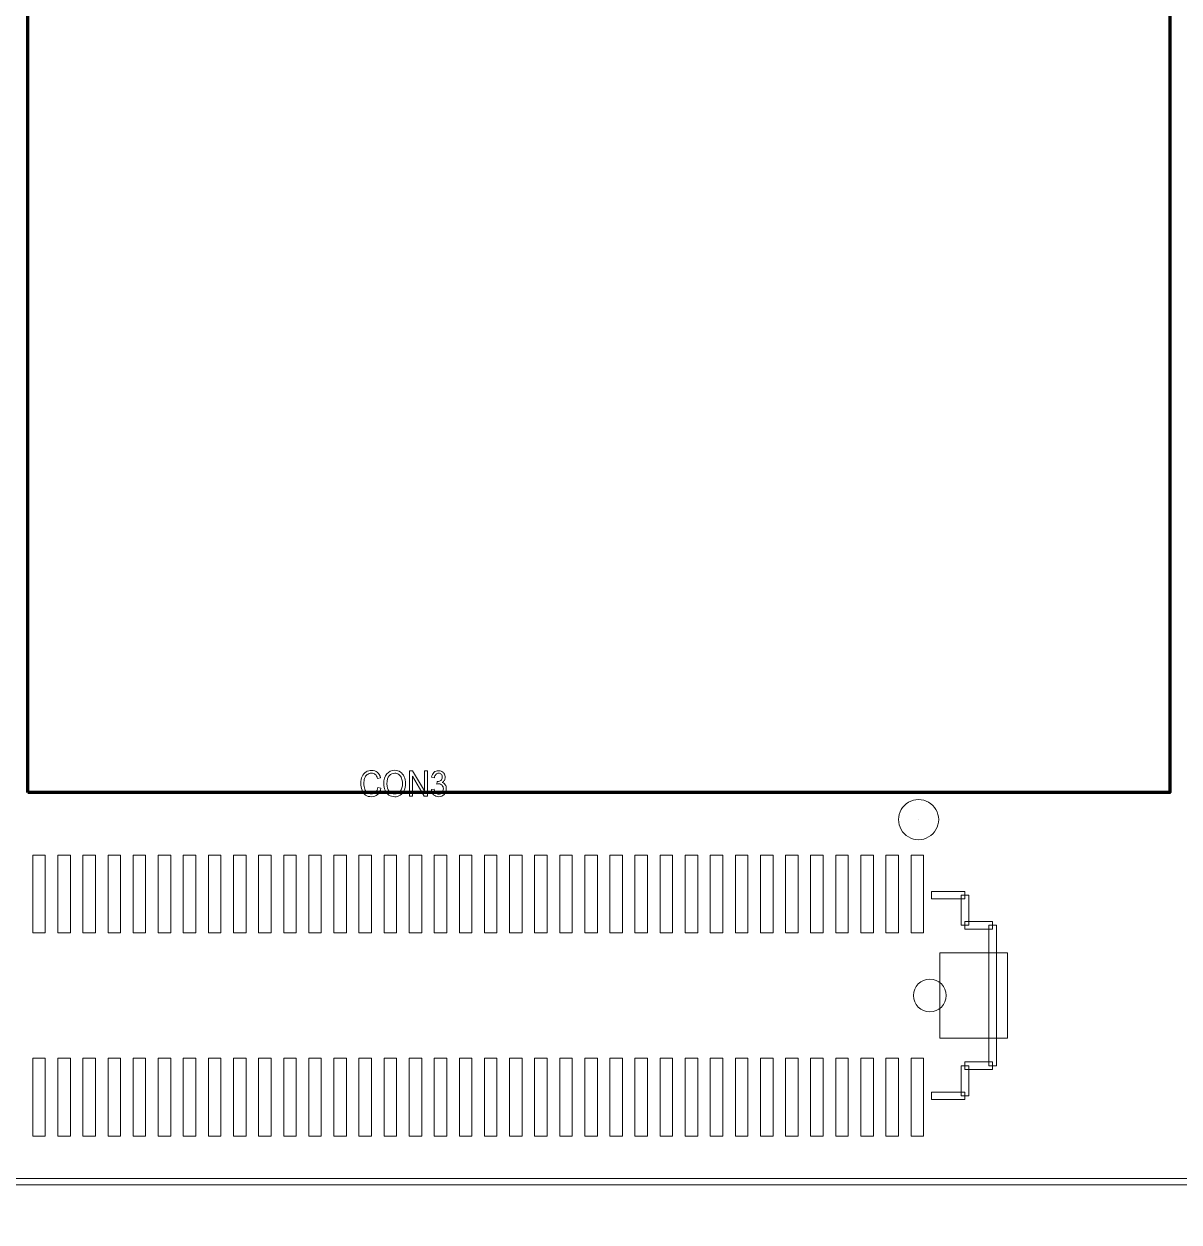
# Model space of a CAD drawing. Header units: millimetres. Extents: x -90 to 99, y -65 to 67.
# Drawn here: x -6.87 to 16.14, y -38.21 to -14.33 of the extents above; entities that cross this region are included whole.
import ezdxf

# ---------------------------------------------------------------- set-up
doc = ezdxf.new("R2010")
doc.units = ezdxf.units.MM
doc.header["$MEASUREMENT"] = 0
for name, color, linetype in [('BG_OUTLINE', 7, 'Continuous'), ('BG_SILKSCREEN_TOP', 7, 'Continuous'), ('PG_SILKSCREEN_TOP', 7, 'Continuous'), ('PIN_TOP', 7, 'Continuous'), ('RD_SILKSCREEN_TOP', 7, 'Continuous')]:
    doc.layers.add(name, color=color, linetype=linetype)

msp = doc.modelspace()

# ---------------------------------------------------------------- linework, layer by layer
at = {"layer": 'BG_OUTLINE', "color": 3, "lineweight": 9}
msp.add_open_spline([(-71.7269, -61.8795), (-71.7269, -61.8795), (-71.7343, 42.2681), (-71.7343, 42.2681), (-71.7343, 42.2681), (-71.7348, 43.0066), (-71.4419, 43.715), (-70.92, 44.2375), (-70.92, 44.2375), (-70.3982, 44.76), (-69.6866, 45.0538), (-68.9482, 45.0543), (-68.9482, 45.0543), (-68.9482, 45.0543), (75.2046, 45.0543), (75.2046, 45.0543), (75.2046, 45.0543), (76.8319, 45.0552), (78.1763, 43.7805), (78.2661, 42.1556), (78.2661, 42.1556), (78.2661, 42.1556), (78.2661, 31.2814), (78.2661, 31.2814), (78.2661, 31.2814), (78.2661, 31.2814), (72.2646, 31.2814), (72.2646, 31.2814), (72.2646, 31.2814), (72.2646, 31.2814), (72.2646, 26.9814), (72.2646, 26.9814), (72.2646, 26.9814), (72.2646, 26.9814), (78.2661, 26.9814), (78.2661, 26.9814), (78.2661, 26.9814), (78.2661, 26.9814), (78.2661, 18.6553), (78.2661, 18.6553), (78.2661, 18.6553), (78.2661, 18.6553), (72.2496, 18.6553), (72.2496, 18.6553), (72.2496, 18.6553), (72.2496, 18.6553), (72.2496, 14.3553), (72.2496, 14.3553), (72.2496, 14.3553), (72.2496, 14.3553), (78.2661, 14.3553), (78.2661, 14.3553), (78.2661, 14.3553), (78.2661, 14.3553), (78.2661, 9.255), (78.2661, 9.255), (78.2661, 9.255), (78.2661, 9.255), (72.2648, 9.255), (72.2648, 9.255), (72.2648, 9.255), (72.2648, 9.255), (72.2648, 4.955), (72.2648, 4.955), (72.2648, 4.955), (72.2648, 4.955), (78.2661, 4.955), (78.2661, 4.955), (78.2661, 4.955), (78.2661, 4.955), (78.2661, -3.3762), (78.2661, -3.3762), (78.2661, -3.3762), (78.2661, -3.3762), (72.2445, -3.3762), (72.2445, -3.3762), (72.2445, -3.3762), (72.2445, -3.3762), (72.2445, -7.6762), (72.2445, -7.6762), (72.2445, -7.6762), (72.2445, -7.6762), (78.2661, -7.6762), (78.2661, -7.6762), (78.2661, -7.6762), (78.2661, -7.6762), (78.2661, -12.7615), (78.2661, -12.7615), (78.2661, -12.7615), (78.2661, -12.7615), (72.2651, -12.7615), (72.2651, -12.7615), (72.2651, -12.7615), (72.2651, -12.7615), (72.2651, -17.0615), (72.2651, -17.0615), (72.2651, -17.0615), (72.2651, -17.0615), (78.2661, -17.0615), (78.2661, -17.0615), (78.2661, -17.0615), (78.2661, -17.0615), (78.2661, -25.4097), (78.2661, -25.4097), (78.2661, -25.4097), (78.2661, -25.4097), (72.2656, -25.4097), (72.2656, -25.4097), (72.2656, -25.4097), (72.2656, -25.4097), (72.2656, -29.7097), (72.2656, -29.7097), (72.2656, -29.7097), (72.2656, -29.7097), (78.2661, -29.7097), (78.2661, -29.7097), (78.2661, -29.7097), (78.2661, -29.7097), (78.2661, -34.793), (78.2661, -34.793), (78.2661, -34.793), (78.2661, -34.793), (72.2679, -34.793), (72.2679, -34.793), (72.2679, -34.793), (72.2679, -34.793), (72.2679, -39.0929), (72.2679, -39.0929), (72.2679, -39.0929), (72.2679, -39.0929), (78.2661, -39.0929), (78.2661, -39.0929), (78.2661, -39.0929), (78.2661, -39.0929), (78.2661, -47.4269), (78.2661, -47.4269), (78.2661, -47.4269), (78.2661, -47.4269), (72.2679, -47.4269), (72.2679, -47.4269), (72.2679, -47.4269), (72.2679, -47.4269), (72.2679, -51.7269), (72.2679, -51.7269), (72.2679, -51.7269), (72.2679, -51.7269), (78.2661, -51.7269), (78.2661, -51.7269), (78.2661, -51.7269), (78.2661, -51.7269), (78.2661, -51.8138), (78.2661, -51.8138), (78.2661, -51.8138), (78.2661, -51.8138), (78.2656, -61.8468), (78.2656, -61.8468), (78.2656, -61.8468), (78.2661, -62.6669), (77.9407, -63.4536), (77.3612, -64.0339), (77.3612, -64.0339), (76.7817, -64.6142), (75.9915, -64.9405), (75.1713, -64.941), (75.1713, -64.941), (75.1713, -64.941), (-68.6609, -64.9456), (-68.6609, -64.9456), (-68.6609, -64.9456), (-69.4735, -64.9461), (-70.2531, -64.6237), (-70.8281, -64.0495), (-70.8281, -64.0495), (-71.4031, -63.4752), (-71.7264, -62.6922), (-71.7269, -61.8795)], degree=3, knots=[0, 0, 0, 0, 0.0227273, 0.0227273, 0.0227273, 0.0227273, 0.0454545, 0.0454545, 0.0454545, 0.0454545, 0.0681818, 0.0681818, 0.0681818, 0.0681818, 0.0909091, 0.0909091, 0.0909091, 0.0909091, 0.1136364, 0.1136364, 0.1136364, 0.1136364, 0.1363636, 0.1363636, 0.1363636, 0.1363636, 0.1590909, 0.1590909, 0.1590909, 0.1590909, 0.1818182, 0.1818182, 0.1818182, 0.1818182, 0.2045455, 0.2045455, 0.2045455, 0.2045455, 0.2272727, 0.2272727, 0.2272727, 0.2272727, 0.25, 0.25, 0.25, 0.25, 0.2727273, 0.2727273, 0.2727273, 0.2727273, 0.2954545, 0.2954545, 0.2954545, 0.2954545, 0.3181818, 0.3181818, 0.3181818, 0.3181818, 0.3409091, 0.3409091, 0.3409091, 0.3409091, 0.3636364, 0.3636364, 0.3636364, 0.3636364, 0.3863636, 0.3863636, 0.3863636, 0.3863636, 0.4090909, 0.4090909, 0.4090909, 0.4090909, 0.4318182, 0.4318182, 0.4318182, 0.4318182, 0.4545455, 0.4545455, 0.4545455, 0.4545455, 0.4772727, 0.4772727, 0.4772727, 0.4772727, 0.5, 0.5, 0.5, 0.5, 0.5227273, 0.5227273, 0.5227273, 0.5227273, 0.5454545, 0.5454545, 0.5454545, 0.5454545, 0.5681818, 0.5681818, 0.5681818, 0.5681818, 0.5909091, 0.5909091, 0.5909091, 0.5909091, 0.6136364, 0.6136364, 0.6136364, 0.6136364, 0.6363636, 0.6363636, 0.6363636, 0.6363636, 0.6590909, 0.6590909, 0.6590909, 0.6590909, 0.6818182, 0.6818182, 0.6818182, 0.6818182, 0.7045455, 0.7045455, 0.7045455, 0.7045455, 0.7272727, 0.7272727, 0.7272727, 0.7272727, 0.75, 0.75, 0.75, 0.75, 0.7727273, 0.7727273, 0.7727273, 0.7727273, 0.7954545, 0.7954545, 0.7954545, 0.7954545, 0.8181818, 0.8181818, 0.8181818, 0.8181818, 0.8409091, 0.8409091, 0.8409091, 0.8409091, 0.8636364, 0.8636364, 0.8636364, 0.8636364, 0.8863636, 0.8863636, 0.8863636, 0.8863636, 0.9090909, 0.9090909, 0.9090909, 0.9090909, 0.9318182, 0.9318182, 0.9318182, 0.9318182, 0.9545455, 0.9545455, 0.9545455, 0.9545455, 0.9772727, 0.9772727, 0.9772727, 0.9772727, 1, 1, 1, 1], dxfattribs=at)
at = {"layer": 'BG_SILKSCREEN_TOP', "color": 250, "lineweight": 80}
msp.add_open_spline([(-6.7997, -29.6506), (-6.7997, -29.6506), (15.9586, -29.6506), (15.9586, -29.6506), (15.9586, -29.6506), (15.9586, -29.6506), (15.9586, -6.7808), (15.9586, -6.7808), (15.9586, -6.7808), (15.9586, -6.7808), (-6.7997, -6.7808), (-6.7997, -6.7808), (-6.7997, -6.7808), (-6.7997, -6.7808), (-6.7997, -29.6506), (-6.7997, -29.6506), (-6.7997, -29.6506), (-6.7997, -29.6506), (-6.7997, -29.6506), (-6.7997, -29.6506)], degree=3, knots=[0, 0, 0, 0, 0.2, 0.2, 0.2, 0.2, 0.4, 0.4, 0.4, 0.4, 0.6, 0.6, 0.6, 0.6, 0.8, 0.8, 0.8, 0.8, 1, 1, 1, 1], dxfattribs=at)
at = {"layer": 'BG_SILKSCREEN_TOP', "color": 2, "lineweight": 9}
msp.add_open_spline([(-21.2702, -37.4653), (-21.2702, -37.4653), (-21.2702, -37.3383), (-21.2702, -37.3383), (-21.2702, -37.3383), (-21.2702, -37.3383), (23.7297, -37.3383), (23.7297, -37.3383), (23.7297, -37.3383), (23.7297, -37.3383), (23.7297, -37.4653), (23.7297, -37.4653), (23.7297, -37.4653), (23.7297, -37.4653), (-21.2702, -37.4653), (-21.2702, -37.4653)], degree=3, knots=[0, 0, 0, 0, 0.25, 0.25, 0.25, 0.25, 0.5, 0.5, 0.5, 0.5, 0.75, 0.75, 0.75, 0.75, 1, 1, 1, 1], dxfattribs=at)
at = {"layer": 'PG_SILKSCREEN_TOP', "color": 6, "lineweight": 9}
for points, knots in [([(10.5499, -30.1882), (10.5499, -30.0452), (10.6262, -29.9131), (10.75, -29.8416), (10.75, -29.8416), (10.8738, -29.7702), (11.0263, -29.7702), (11.1502, -29.8416), (11.1502, -29.8416), (11.274, -29.9131), (11.3503, -30.0452), (11.3503, -30.1882)], [0, 0, 0, 0, 0.3333333, 0.3333333, 0.3333333, 0.3333333, 0.6666667, 0.6666667, 0.6666667, 0.6666667, 1, 1, 1, 1]), ([(11.3503, -30.1882), (11.3503, -30.3312), (11.274, -30.4633), (11.1502, -30.5348), (11.1502, -30.5348), (11.0263, -30.6063), (10.8738, -30.6063), (10.75, -30.5348), (10.75, -30.5348), (10.6262, -30.4633), (10.5499, -30.3312), (10.5499, -30.1882)], [0, 0, 0, 0, 0.3333333, 0.3333333, 0.3333333, 0.3333333, 0.6666667, 0.6666667, 0.6666667, 0.6666667, 1, 1, 1, 1]), ([(10.9502, -30.1882), (10.9502, -30.1882), (10.9502, -30.1881), (10.9501, -30.1881), (10.9501, -30.1881), (10.9501, -30.1881), (10.9501, -30.1881), (10.95, -30.1881), (10.95, -30.1881), (10.95, -30.1881), (10.9499, -30.1882), (10.9499, -30.1882)], [0, 0, 0, 0, 0.3333333, 0.3333333, 0.3333333, 0.3333333, 0.6666667, 0.6666667, 0.6666667, 0.6666667, 1, 1, 1, 1]), ([(10.9499, -30.1882), (10.9499, -30.1882), (10.95, -30.1883), (10.95, -30.1883), (10.95, -30.1883), (10.9501, -30.1883), (10.9501, -30.1883), (10.9501, -30.1883), (10.9501, -30.1883), (10.9502, -30.1883), (10.9502, -30.1882), (10.9502, -30.1882)], [0, 0, 0, 0, 0.3333333, 0.3333333, 0.3333333, 0.3333333, 0.6666667, 0.6666667, 0.6666667, 0.6666667, 1, 1, 1, 1]), ([(11.2076, -31.7685), (11.2076, -31.7685), (11.2076, -31.6183), (11.2076, -31.6183), (11.2076, -31.6183), (11.2076, -31.6183), (11.8745, -31.6183), (11.8745, -31.6183), (11.8745, -31.6183), (11.8745, -31.6183), (11.8745, -31.7685), (11.8745, -31.7685), (11.8745, -31.7685), (11.8745, -31.7685), (11.2076, -31.7685), (11.2076, -31.7685)], [0, 0, 0, 0, 0.25, 0.25, 0.25, 0.25, 0.5, 0.5, 0.5, 0.5, 0.75, 0.75, 0.75, 0.75, 1, 1, 1, 1]), ([(11.7995, -31.6934), (11.7995, -31.6934), (11.9496, -31.6934), (11.9496, -31.6934), (11.9496, -31.6934), (11.9496, -31.6934), (11.9496, -32.2934), (11.9496, -32.2934), (11.9496, -32.2934), (11.9496, -32.2934), (11.7995, -32.2934), (11.7995, -32.2934), (11.7995, -32.2934), (11.7995, -32.2934), (11.7995, -31.6934), (11.7995, -31.6934)], [0, 0, 0, 0, 0.25, 0.25, 0.25, 0.25, 0.5, 0.5, 0.5, 0.5, 0.75, 0.75, 0.75, 0.75, 1, 1, 1, 1]), ([(11.8745, -32.3684), (11.8745, -32.3684), (11.8745, -32.2183), (11.8745, -32.2183), (11.8745, -32.2183), (11.8745, -32.2183), (12.4244, -32.2183), (12.4244, -32.2183), (12.4244, -32.2183), (12.4244, -32.2183), (12.4244, -32.3684), (12.4244, -32.3684), (12.4244, -32.3684), (12.4244, -32.3684), (11.8745, -32.3684), (11.8745, -32.3684)], [0, 0, 0, 0, 0.25, 0.25, 0.25, 0.25, 0.5, 0.5, 0.5, 0.5, 0.75, 0.75, 0.75, 0.75, 1, 1, 1, 1]), ([(12.3494, -32.2934), (12.3494, -32.2934), (12.4995, -32.2934), (12.4995, -32.2934), (12.4995, -32.2934), (12.4995, -32.2934), (12.4995, -35.0935), (12.4995, -35.0935), (12.4995, -35.0935), (12.4995, -35.0935), (12.3494, -35.0935), (12.3494, -35.0935), (12.3494, -35.0935), (12.3494, -35.0935), (12.3494, -32.2934), (12.3494, -32.2934)], [0, 0, 0, 0, 0.25, 0.25, 0.25, 0.25, 0.5, 0.5, 0.5, 0.5, 0.75, 0.75, 0.75, 0.75, 1, 1, 1, 1]), ([(11.7995, -35.0935), (11.7995, -35.0935), (11.9496, -35.0935), (11.9496, -35.0935), (11.9496, -35.0935), (11.9496, -35.0935), (11.9496, -35.6934), (11.9496, -35.6934), (11.9496, -35.6934), (11.9496, -35.6934), (11.7995, -35.6934), (11.7995, -35.6934), (11.7995, -35.6934), (11.7995, -35.6934), (11.7995, -35.0935), (11.7995, -35.0935)], [0, 0, 0, 0, 0.25, 0.25, 0.25, 0.25, 0.5, 0.5, 0.5, 0.5, 0.75, 0.75, 0.75, 0.75, 1, 1, 1, 1]), ([(12.4244, -35.0184), (12.4244, -35.0184), (12.4244, -35.1685), (12.4244, -35.1685), (12.4244, -35.1685), (12.4244, -35.1685), (11.8745, -35.1685), (11.8745, -35.1685), (11.8745, -35.1685), (11.8745, -35.1685), (11.8745, -35.0184), (11.8745, -35.0184), (11.8745, -35.0184), (11.8745, -35.0184), (12.4244, -35.0184), (12.4244, -35.0184)], [0, 0, 0, 0, 0.25, 0.25, 0.25, 0.25, 0.5, 0.5, 0.5, 0.5, 0.75, 0.75, 0.75, 0.75, 1, 1, 1, 1]), ([(11.8745, -35.6183), (11.8745, -35.6183), (11.8745, -35.7685), (11.8745, -35.7685), (11.8745, -35.7685), (11.8745, -35.7685), (11.2076, -35.7685), (11.2076, -35.7685), (11.2076, -35.7685), (11.2076, -35.7685), (11.2076, -35.6183), (11.2076, -35.6183), (11.2076, -35.6183), (11.2076, -35.6183), (11.8745, -35.6183), (11.8745, -35.6183)], [0, 0, 0, 0, 0.25, 0.25, 0.25, 0.25, 0.5, 0.5, 0.5, 0.5, 0.75, 0.75, 0.75, 0.75, 1, 1, 1, 1])]:
    msp.add_open_spline(points, degree=3, knots=knots, dxfattribs=at)
at = {"layer": 'PIN_TOP', "lineweight": 9}
for points in [[(-6.4503, -30.8936), (-6.4503, -30.8936), (-6.4503, -32.4435), (-6.4503, -32.4435), (-6.4503, -32.4435), (-6.4503, -32.4435), (-6.7003, -32.4435), (-6.7003, -32.4435), (-6.7003, -32.4435), (-6.7003, -32.4435), (-6.7003, -30.8936), (-6.7003, -30.8936), (-6.7003, -30.8936), (-6.7003, -30.8936), (-6.4503, -30.8936), (-6.4503, -30.8936)], [(-5.9502, -30.8936), (-5.9502, -30.8936), (-5.9502, -32.4435), (-5.9502, -32.4435), (-5.9502, -32.4435), (-5.9502, -32.4435), (-6.2002, -32.4435), (-6.2002, -32.4435), (-6.2002, -32.4435), (-6.2002, -32.4435), (-6.2002, -30.8936), (-6.2002, -30.8936), (-6.2002, -30.8936), (-6.2002, -30.8936), (-5.9502, -30.8936), (-5.9502, -30.8936)], [(-5.4505, -30.8936), (-5.4505, -30.8936), (-5.4505, -32.4435), (-5.4505, -32.4435), (-5.4505, -32.4435), (-5.4505, -32.4435), (-5.7004, -32.4435), (-5.7004, -32.4435), (-5.7004, -32.4435), (-5.7004, -32.4435), (-5.7004, -30.8936), (-5.7004, -30.8936), (-5.7004, -30.8936), (-5.7004, -30.8936), (-5.4505, -30.8936), (-5.4505, -30.8936)], [(-4.9503, -30.8936), (-4.9503, -30.8936), (-4.9503, -32.4435), (-4.9503, -32.4435), (-4.9503, -32.4435), (-4.9503, -32.4435), (-5.2003, -32.4435), (-5.2003, -32.4435), (-5.2003, -32.4435), (-5.2003, -32.4435), (-5.2003, -30.8936), (-5.2003, -30.8936), (-5.2003, -30.8936), (-5.2003, -30.8936), (-4.9503, -30.8936), (-4.9503, -30.8936)], [(-4.4505, -30.8936), (-4.4505, -30.8936), (-4.4505, -32.4435), (-4.4505, -32.4435), (-4.4505, -32.4435), (-4.4505, -32.4435), (-4.7004, -32.4435), (-4.7004, -32.4435), (-4.7004, -32.4435), (-4.7004, -32.4435), (-4.7004, -30.8936), (-4.7004, -30.8936), (-4.7004, -30.8936), (-4.7004, -30.8936), (-4.4505, -30.8936), (-4.4505, -30.8936)], [(-3.9503, -30.8936), (-3.9503, -30.8936), (-3.9503, -32.4435), (-3.9503, -32.4435), (-3.9503, -32.4435), (-3.9503, -32.4435), (-4.2003, -32.4435), (-4.2003, -32.4435), (-4.2003, -32.4435), (-4.2003, -32.4435), (-4.2003, -30.8936), (-4.2003, -30.8936), (-4.2003, -30.8936), (-4.2003, -30.8936), (-3.9503, -30.8936), (-3.9503, -30.8936)], [(-3.4505, -30.8936), (-3.4505, -30.8936), (-3.4505, -32.4435), (-3.4505, -32.4435), (-3.4505, -32.4435), (-3.4505, -32.4435), (-3.7004, -32.4435), (-3.7004, -32.4435), (-3.7004, -32.4435), (-3.7004, -32.4435), (-3.7004, -30.8936), (-3.7004, -30.8936), (-3.7004, -30.8936), (-3.7004, -30.8936), (-3.4505, -30.8936), (-3.4505, -30.8936)], [(-2.9503, -30.8936), (-2.9503, -30.8936), (-2.9503, -32.4435), (-2.9503, -32.4435), (-2.9503, -32.4435), (-2.9503, -32.4435), (-3.2003, -32.4435), (-3.2003, -32.4435), (-3.2003, -32.4435), (-3.2003, -32.4435), (-3.2003, -30.8936), (-3.2003, -30.8936), (-3.2003, -30.8936), (-3.2003, -30.8936), (-2.9503, -30.8936), (-2.9503, -30.8936)], [(-2.4505, -30.8936), (-2.4505, -30.8936), (-2.4505, -32.4435), (-2.4505, -32.4435), (-2.4505, -32.4435), (-2.4505, -32.4435), (-2.7004, -32.4435), (-2.7004, -32.4435), (-2.7004, -32.4435), (-2.7004, -32.4435), (-2.7004, -30.8936), (-2.7004, -30.8936), (-2.7004, -30.8936), (-2.7004, -30.8936), (-2.4505, -30.8936), (-2.4505, -30.8936)], [(-1.9503, -30.8936), (-1.9503, -30.8936), (-1.9503, -32.4435), (-1.9503, -32.4435), (-1.9503, -32.4435), (-1.9503, -32.4435), (-2.2003, -32.4435), (-2.2003, -32.4435), (-2.2003, -32.4435), (-2.2003, -32.4435), (-2.2003, -30.8936), (-2.2003, -30.8936), (-2.2003, -30.8936), (-2.2003, -30.8936), (-1.9503, -30.8936), (-1.9503, -30.8936)], [(-1.4505, -30.8936), (-1.4505, -30.8936), (-1.4505, -32.4435), (-1.4505, -32.4435), (-1.4505, -32.4435), (-1.4505, -32.4435), (-1.7004, -32.4435), (-1.7004, -32.4435), (-1.7004, -32.4435), (-1.7004, -32.4435), (-1.7004, -30.8936), (-1.7004, -30.8936), (-1.7004, -30.8936), (-1.7004, -30.8936), (-1.4505, -30.8936), (-1.4505, -30.8936)], [(-0.9503, -30.8936), (-0.9503, -30.8936), (-0.9503, -32.4435), (-0.9503, -32.4435), (-0.9503, -32.4435), (-0.9503, -32.4435), (-1.2003, -32.4435), (-1.2003, -32.4435), (-1.2003, -32.4435), (-1.2003, -32.4435), (-1.2003, -30.8936), (-1.2003, -30.8936), (-1.2003, -30.8936), (-1.2003, -30.8936), (-0.9503, -30.8936), (-0.9503, -30.8936)], [(-0.4505, -30.8936), (-0.4505, -30.8936), (-0.4505, -32.4435), (-0.4505, -32.4435), (-0.4505, -32.4435), (-0.4505, -32.4435), (-0.7004, -32.4435), (-0.7004, -32.4435), (-0.7004, -32.4435), (-0.7004, -32.4435), (-0.7004, -30.8936), (-0.7004, -30.8936), (-0.7004, -30.8936), (-0.7004, -30.8936), (-0.4505, -30.8936), (-0.4505, -30.8936)], [(0.0497, -30.8936), (0.0497, -30.8936), (0.0497, -32.4435), (0.0497, -32.4435), (0.0497, -32.4435), (0.0497, -32.4435), (-0.2003, -32.4435), (-0.2003, -32.4435), (-0.2003, -32.4435), (-0.2003, -32.4435), (-0.2003, -30.8936), (-0.2003, -30.8936), (-0.2003, -30.8936), (-0.2003, -30.8936), (0.0497, -30.8936), (0.0497, -30.8936)], [(0.5495, -30.8936), (0.5495, -30.8936), (0.5495, -32.4435), (0.5495, -32.4435), (0.5495, -32.4435), (0.5495, -32.4435), (0.2996, -32.4435), (0.2996, -32.4435), (0.2996, -32.4435), (0.2996, -32.4435), (0.2996, -30.8936), (0.2996, -30.8936), (0.2996, -30.8936), (0.2996, -30.8936), (0.5495, -30.8936), (0.5495, -30.8936)], [(1.0497, -30.8936), (1.0497, -30.8936), (1.0497, -32.4435), (1.0497, -32.4435), (1.0497, -32.4435), (1.0497, -32.4435), (0.7997, -32.4435), (0.7997, -32.4435), (0.7997, -32.4435), (0.7997, -32.4435), (0.7997, -30.8936), (0.7997, -30.8936), (0.7997, -30.8936), (0.7997, -30.8936), (1.0497, -30.8936), (1.0497, -30.8936)], [(1.5495, -30.8936), (1.5495, -30.8936), (1.5495, -32.4435), (1.5495, -32.4435), (1.5495, -32.4435), (1.5495, -32.4435), (1.2996, -32.4435), (1.2996, -32.4435), (1.2996, -32.4435), (1.2996, -32.4435), (1.2996, -30.8936), (1.2996, -30.8936), (1.2996, -30.8936), (1.2996, -30.8936), (1.5495, -30.8936), (1.5495, -30.8936)], [(2.0497, -30.8936), (2.0497, -30.8936), (2.0497, -32.4435), (2.0497, -32.4435), (2.0497, -32.4435), (2.0497, -32.4435), (1.7997, -32.4435), (1.7997, -32.4435), (1.7997, -32.4435), (1.7997, -32.4435), (1.7997, -30.8936), (1.7997, -30.8936), (1.7997, -30.8936), (1.7997, -30.8936), (2.0497, -30.8936), (2.0497, -30.8936)], [(2.5495, -30.8936), (2.5495, -30.8936), (2.5495, -32.4435), (2.5495, -32.4435), (2.5495, -32.4435), (2.5495, -32.4435), (2.2996, -32.4435), (2.2996, -32.4435), (2.2996, -32.4435), (2.2996, -32.4435), (2.2996, -30.8936), (2.2996, -30.8936), (2.2996, -30.8936), (2.2996, -30.8936), (2.5495, -30.8936), (2.5495, -30.8936)], [(3.0497, -30.8936), (3.0497, -30.8936), (3.0497, -32.4435), (3.0497, -32.4435), (3.0497, -32.4435), (3.0497, -32.4435), (2.7997, -32.4435), (2.7997, -32.4435), (2.7997, -32.4435), (2.7997, -32.4435), (2.7997, -30.8936), (2.7997, -30.8936), (2.7997, -30.8936), (2.7997, -30.8936), (3.0497, -30.8936), (3.0497, -30.8936)], [(3.5495, -30.8936), (3.5495, -30.8936), (3.5495, -32.4435), (3.5495, -32.4435), (3.5495, -32.4435), (3.5495, -32.4435), (3.2996, -32.4435), (3.2996, -32.4435), (3.2996, -32.4435), (3.2996, -32.4435), (3.2996, -30.8936), (3.2996, -30.8936), (3.2996, -30.8936), (3.2996, -30.8936), (3.5495, -30.8936), (3.5495, -30.8936)], [(4.0497, -30.8936), (4.0497, -30.8936), (4.0497, -32.4435), (4.0497, -32.4435), (4.0497, -32.4435), (4.0497, -32.4435), (3.7997, -32.4435), (3.7997, -32.4435), (3.7997, -32.4435), (3.7997, -32.4435), (3.7997, -30.8936), (3.7997, -30.8936), (3.7997, -30.8936), (3.7997, -30.8936), (4.0497, -30.8936), (4.0497, -30.8936)], [(4.5495, -30.8936), (4.5495, -30.8936), (4.5495, -32.4435), (4.5495, -32.4435), (4.5495, -32.4435), (4.5495, -32.4435), (4.2996, -32.4435), (4.2996, -32.4435), (4.2996, -32.4435), (4.2996, -32.4435), (4.2996, -30.8936), (4.2996, -30.8936), (4.2996, -30.8936), (4.2996, -30.8936), (4.5495, -30.8936), (4.5495, -30.8936)], [(5.0497, -30.8936), (5.0497, -30.8936), (5.0497, -32.4435), (5.0497, -32.4435), (5.0497, -32.4435), (5.0497, -32.4435), (4.7997, -32.4435), (4.7997, -32.4435), (4.7997, -32.4435), (4.7997, -32.4435), (4.7997, -30.8936), (4.7997, -30.8936), (4.7997, -30.8936), (4.7997, -30.8936), (5.0497, -30.8936), (5.0497, -30.8936)], [(5.5495, -30.8936), (5.5495, -30.8936), (5.5495, -32.4435), (5.5495, -32.4435), (5.5495, -32.4435), (5.5495, -32.4435), (5.2996, -32.4435), (5.2996, -32.4435), (5.2996, -32.4435), (5.2996, -32.4435), (5.2996, -30.8936), (5.2996, -30.8936), (5.2996, -30.8936), (5.2996, -30.8936), (5.5495, -30.8936), (5.5495, -30.8936)], [(6.0497, -30.8936), (6.0497, -30.8936), (6.0497, -32.4435), (6.0497, -32.4435), (6.0497, -32.4435), (6.0497, -32.4435), (5.7997, -32.4435), (5.7997, -32.4435), (5.7997, -32.4435), (5.7997, -32.4435), (5.7997, -30.8936), (5.7997, -30.8936), (5.7997, -30.8936), (5.7997, -30.8936), (6.0497, -30.8936), (6.0497, -30.8936)], [(6.5495, -30.8936), (6.5495, -30.8936), (6.5495, -32.4435), (6.5495, -32.4435), (6.5495, -32.4435), (6.5495, -32.4435), (6.2996, -32.4435), (6.2996, -32.4435), (6.2996, -32.4435), (6.2996, -32.4435), (6.2996, -30.8936), (6.2996, -30.8936), (6.2996, -30.8936), (6.2996, -30.8936), (6.5495, -30.8936), (6.5495, -30.8936)], [(7.0497, -30.8936), (7.0497, -30.8936), (7.0497, -32.4435), (7.0497, -32.4435), (7.0497, -32.4435), (7.0497, -32.4435), (6.7997, -32.4435), (6.7997, -32.4435), (6.7997, -32.4435), (6.7997, -32.4435), (6.7997, -30.8936), (6.7997, -30.8936), (6.7997, -30.8936), (6.7997, -30.8936), (7.0497, -30.8936), (7.0497, -30.8936)], [(7.5495, -30.8936), (7.5495, -30.8936), (7.5495, -32.4435), (7.5495, -32.4435), (7.5495, -32.4435), (7.5495, -32.4435), (7.2996, -32.4435), (7.2996, -32.4435), (7.2996, -32.4435), (7.2996, -32.4435), (7.2996, -30.8936), (7.2996, -30.8936), (7.2996, -30.8936), (7.2996, -30.8936), (7.5495, -30.8936), (7.5495, -30.8936)], [(8.0496, -30.8936), (8.0496, -30.8936), (8.0496, -32.4435), (8.0496, -32.4435), (8.0496, -32.4435), (8.0496, -32.4435), (7.7997, -32.4435), (7.7997, -32.4435), (7.7997, -32.4435), (7.7997, -32.4435), (7.7997, -30.8936), (7.7997, -30.8936), (7.7997, -30.8936), (7.7997, -30.8936), (8.0496, -30.8936), (8.0496, -30.8936)], [(8.5495, -30.8936), (8.5495, -30.8936), (8.5495, -32.4435), (8.5495, -32.4435), (8.5495, -32.4435), (8.5495, -32.4435), (8.2996, -32.4435), (8.2996, -32.4435), (8.2996, -32.4435), (8.2996, -32.4435), (8.2996, -30.8936), (8.2996, -30.8936), (8.2996, -30.8936), (8.2996, -30.8936), (8.5495, -30.8936), (8.5495, -30.8936)], [(9.0496, -30.8936), (9.0496, -30.8936), (9.0496, -32.4435), (9.0496, -32.4435), (9.0496, -32.4435), (9.0496, -32.4435), (8.7997, -32.4435), (8.7997, -32.4435), (8.7997, -32.4435), (8.7997, -32.4435), (8.7997, -30.8936), (8.7997, -30.8936), (8.7997, -30.8936), (8.7997, -30.8936), (9.0496, -30.8936), (9.0496, -30.8936)], [(9.5495, -30.8936), (9.5495, -30.8936), (9.5495, -32.4435), (9.5495, -32.4435), (9.5495, -32.4435), (9.5495, -32.4435), (9.2996, -32.4435), (9.2996, -32.4435), (9.2996, -32.4435), (9.2996, -32.4435), (9.2996, -30.8936), (9.2996, -30.8936), (9.2996, -30.8936), (9.2996, -30.8936), (9.5495, -30.8936), (9.5495, -30.8936)], [(10.0496, -30.8936), (10.0496, -30.8936), (10.0496, -32.4435), (10.0496, -32.4435), (10.0496, -32.4435), (10.0496, -32.4435), (9.7997, -32.4435), (9.7997, -32.4435), (9.7997, -32.4435), (9.7997, -32.4435), (9.7997, -30.8936), (9.7997, -30.8936), (9.7997, -30.8936), (9.7997, -30.8936), (10.0496, -30.8936), (10.0496, -30.8936)], [(10.5495, -30.8936), (10.5495, -30.8936), (10.5495, -32.4435), (10.5495, -32.4435), (10.5495, -32.4435), (10.5495, -32.4435), (10.2996, -32.4435), (10.2996, -32.4435), (10.2996, -32.4435), (10.2996, -32.4435), (10.2996, -30.8936), (10.2996, -30.8936), (10.2996, -30.8936), (10.2996, -30.8936), (10.5495, -30.8936), (10.5495, -30.8936)], [(11.0496, -30.8936), (11.0496, -30.8936), (11.0496, -32.4435), (11.0496, -32.4435), (11.0496, -32.4435), (11.0496, -32.4435), (10.7997, -32.4435), (10.7997, -32.4435), (10.7997, -32.4435), (10.7997, -32.4435), (10.7997, -30.8936), (10.7997, -30.8936), (10.7997, -30.8936), (10.7997, -30.8936), (11.0496, -30.8936), (11.0496, -30.8936)], [(12.7245, -32.8434), (12.7245, -32.8434), (12.7245, -34.5434), (12.7245, -34.5434), (12.7245, -34.5434), (12.7245, -34.5434), (11.3746, -34.5434), (11.3746, -34.5434), (11.3746, -34.5434), (11.3746, -34.5434), (11.3746, -32.8434), (11.3746, -32.8434), (11.3746, -32.8434), (11.3746, -32.8434), (12.7245, -32.8434), (12.7245, -32.8434)], [(11.4995, -33.6934), (11.4995, -33.5139), (11.3541, -33.3684), (11.1746, -33.3684), (11.1746, -33.3684), (10.9951, -33.3684), (10.8496, -33.5139), (10.8496, -33.6934), (10.8496, -33.6934), (10.8496, -33.8729), (10.9951, -34.0184), (11.1746, -34.0184), (11.1746, -34.0184), (11.3541, -34.0184), (11.4995, -33.8729), (11.4995, -33.6934)], [(-6.4503, -34.9433), (-6.4503, -34.9433), (-6.4503, -36.4932), (-6.4503, -36.4932), (-6.4503, -36.4932), (-6.4503, -36.4932), (-6.7003, -36.4932), (-6.7003, -36.4932), (-6.7003, -36.4932), (-6.7003, -36.4932), (-6.7003, -34.9433), (-6.7003, -34.9433), (-6.7003, -34.9433), (-6.7003, -34.9433), (-6.4503, -34.9433), (-6.4503, -34.9433)], [(-5.9502, -34.9433), (-5.9502, -34.9433), (-5.9502, -36.4932), (-5.9502, -36.4932), (-5.9502, -36.4932), (-5.9502, -36.4932), (-6.2002, -36.4932), (-6.2002, -36.4932), (-6.2002, -36.4932), (-6.2002, -36.4932), (-6.2002, -34.9433), (-6.2002, -34.9433), (-6.2002, -34.9433), (-6.2002, -34.9433), (-5.9502, -34.9433), (-5.9502, -34.9433)], [(-5.4505, -34.9433), (-5.4505, -34.9433), (-5.4505, -36.4932), (-5.4505, -36.4932), (-5.4505, -36.4932), (-5.4505, -36.4932), (-5.7004, -36.4932), (-5.7004, -36.4932), (-5.7004, -36.4932), (-5.7004, -36.4932), (-5.7004, -34.9433), (-5.7004, -34.9433), (-5.7004, -34.9433), (-5.7004, -34.9433), (-5.4505, -34.9433), (-5.4505, -34.9433)], [(-4.9503, -34.9433), (-4.9503, -34.9433), (-4.9503, -36.4932), (-4.9503, -36.4932), (-4.9503, -36.4932), (-4.9503, -36.4932), (-5.2003, -36.4932), (-5.2003, -36.4932), (-5.2003, -36.4932), (-5.2003, -36.4932), (-5.2003, -34.9433), (-5.2003, -34.9433), (-5.2003, -34.9433), (-5.2003, -34.9433), (-4.9503, -34.9433), (-4.9503, -34.9433)], [(-4.4505, -34.9433), (-4.4505, -34.9433), (-4.4505, -36.4932), (-4.4505, -36.4932), (-4.4505, -36.4932), (-4.4505, -36.4932), (-4.7004, -36.4932), (-4.7004, -36.4932), (-4.7004, -36.4932), (-4.7004, -36.4932), (-4.7004, -34.9433), (-4.7004, -34.9433), (-4.7004, -34.9433), (-4.7004, -34.9433), (-4.4505, -34.9433), (-4.4505, -34.9433)], [(-3.9503, -34.9433), (-3.9503, -34.9433), (-3.9503, -36.4932), (-3.9503, -36.4932), (-3.9503, -36.4932), (-3.9503, -36.4932), (-4.2003, -36.4932), (-4.2003, -36.4932), (-4.2003, -36.4932), (-4.2003, -36.4932), (-4.2003, -34.9433), (-4.2003, -34.9433), (-4.2003, -34.9433), (-4.2003, -34.9433), (-3.9503, -34.9433), (-3.9503, -34.9433)], [(-3.4505, -34.9433), (-3.4505, -34.9433), (-3.4505, -36.4932), (-3.4505, -36.4932), (-3.4505, -36.4932), (-3.4505, -36.4932), (-3.7004, -36.4932), (-3.7004, -36.4932), (-3.7004, -36.4932), (-3.7004, -36.4932), (-3.7004, -34.9433), (-3.7004, -34.9433), (-3.7004, -34.9433), (-3.7004, -34.9433), (-3.4505, -34.9433), (-3.4505, -34.9433)], [(-2.9503, -34.9433), (-2.9503, -34.9433), (-2.9503, -36.4932), (-2.9503, -36.4932), (-2.9503, -36.4932), (-2.9503, -36.4932), (-3.2003, -36.4932), (-3.2003, -36.4932), (-3.2003, -36.4932), (-3.2003, -36.4932), (-3.2003, -34.9433), (-3.2003, -34.9433), (-3.2003, -34.9433), (-3.2003, -34.9433), (-2.9503, -34.9433), (-2.9503, -34.9433)], [(-2.4505, -34.9433), (-2.4505, -34.9433), (-2.4505, -36.4932), (-2.4505, -36.4932), (-2.4505, -36.4932), (-2.4505, -36.4932), (-2.7004, -36.4932), (-2.7004, -36.4932), (-2.7004, -36.4932), (-2.7004, -36.4932), (-2.7004, -34.9433), (-2.7004, -34.9433), (-2.7004, -34.9433), (-2.7004, -34.9433), (-2.4505, -34.9433), (-2.4505, -34.9433)], [(-1.9503, -34.9433), (-1.9503, -34.9433), (-1.9503, -36.4932), (-1.9503, -36.4932), (-1.9503, -36.4932), (-1.9503, -36.4932), (-2.2003, -36.4932), (-2.2003, -36.4932), (-2.2003, -36.4932), (-2.2003, -36.4932), (-2.2003, -34.9433), (-2.2003, -34.9433), (-2.2003, -34.9433), (-2.2003, -34.9433), (-1.9503, -34.9433), (-1.9503, -34.9433)], [(-1.4505, -34.9433), (-1.4505, -34.9433), (-1.4505, -36.4932), (-1.4505, -36.4932), (-1.4505, -36.4932), (-1.4505, -36.4932), (-1.7004, -36.4932), (-1.7004, -36.4932), (-1.7004, -36.4932), (-1.7004, -36.4932), (-1.7004, -34.9433), (-1.7004, -34.9433), (-1.7004, -34.9433), (-1.7004, -34.9433), (-1.4505, -34.9433), (-1.4505, -34.9433)], [(-0.9503, -34.9433), (-0.9503, -34.9433), (-0.9503, -36.4932), (-0.9503, -36.4932), (-0.9503, -36.4932), (-0.9503, -36.4932), (-1.2003, -36.4932), (-1.2003, -36.4932), (-1.2003, -36.4932), (-1.2003, -36.4932), (-1.2003, -34.9433), (-1.2003, -34.9433), (-1.2003, -34.9433), (-1.2003, -34.9433), (-0.9503, -34.9433), (-0.9503, -34.9433)], [(-0.4505, -34.9433), (-0.4505, -34.9433), (-0.4505, -36.4932), (-0.4505, -36.4932), (-0.4505, -36.4932), (-0.4505, -36.4932), (-0.7004, -36.4932), (-0.7004, -36.4932), (-0.7004, -36.4932), (-0.7004, -36.4932), (-0.7004, -34.9433), (-0.7004, -34.9433), (-0.7004, -34.9433), (-0.7004, -34.9433), (-0.4505, -34.9433), (-0.4505, -34.9433)], [(0.0497, -34.9433), (0.0497, -34.9433), (0.0497, -36.4932), (0.0497, -36.4932), (0.0497, -36.4932), (0.0497, -36.4932), (-0.2003, -36.4932), (-0.2003, -36.4932), (-0.2003, -36.4932), (-0.2003, -36.4932), (-0.2003, -34.9433), (-0.2003, -34.9433), (-0.2003, -34.9433), (-0.2003, -34.9433), (0.0497, -34.9433), (0.0497, -34.9433)], [(0.5495, -34.9433), (0.5495, -34.9433), (0.5495, -36.4932), (0.5495, -36.4932), (0.5495, -36.4932), (0.5495, -36.4932), (0.2996, -36.4932), (0.2996, -36.4932), (0.2996, -36.4932), (0.2996, -36.4932), (0.2996, -34.9433), (0.2996, -34.9433), (0.2996, -34.9433), (0.2996, -34.9433), (0.5495, -34.9433), (0.5495, -34.9433)], [(1.0497, -34.9433), (1.0497, -34.9433), (1.0497, -36.4932), (1.0497, -36.4932), (1.0497, -36.4932), (1.0497, -36.4932), (0.7997, -36.4932), (0.7997, -36.4932), (0.7997, -36.4932), (0.7997, -36.4932), (0.7997, -34.9433), (0.7997, -34.9433), (0.7997, -34.9433), (0.7997, -34.9433), (1.0497, -34.9433), (1.0497, -34.9433)], [(1.5495, -34.9433), (1.5495, -34.9433), (1.5495, -36.4932), (1.5495, -36.4932), (1.5495, -36.4932), (1.5495, -36.4932), (1.2996, -36.4932), (1.2996, -36.4932), (1.2996, -36.4932), (1.2996, -36.4932), (1.2996, -34.9433), (1.2996, -34.9433), (1.2996, -34.9433), (1.2996, -34.9433), (1.5495, -34.9433), (1.5495, -34.9433)], [(2.0497, -34.9433), (2.0497, -34.9433), (2.0497, -36.4932), (2.0497, -36.4932), (2.0497, -36.4932), (2.0497, -36.4932), (1.7997, -36.4932), (1.7997, -36.4932), (1.7997, -36.4932), (1.7997, -36.4932), (1.7997, -34.9433), (1.7997, -34.9433), (1.7997, -34.9433), (1.7997, -34.9433), (2.0497, -34.9433), (2.0497, -34.9433)], [(2.5495, -34.9433), (2.5495, -34.9433), (2.5495, -36.4932), (2.5495, -36.4932), (2.5495, -36.4932), (2.5495, -36.4932), (2.2996, -36.4932), (2.2996, -36.4932), (2.2996, -36.4932), (2.2996, -36.4932), (2.2996, -34.9433), (2.2996, -34.9433), (2.2996, -34.9433), (2.2996, -34.9433), (2.5495, -34.9433), (2.5495, -34.9433)], [(3.0497, -34.9433), (3.0497, -34.9433), (3.0497, -36.4932), (3.0497, -36.4932), (3.0497, -36.4932), (3.0497, -36.4932), (2.7997, -36.4932), (2.7997, -36.4932), (2.7997, -36.4932), (2.7997, -36.4932), (2.7997, -34.9433), (2.7997, -34.9433), (2.7997, -34.9433), (2.7997, -34.9433), (3.0497, -34.9433), (3.0497, -34.9433)], [(3.5495, -34.9433), (3.5495, -34.9433), (3.5495, -36.4932), (3.5495, -36.4932), (3.5495, -36.4932), (3.5495, -36.4932), (3.2996, -36.4932), (3.2996, -36.4932), (3.2996, -36.4932), (3.2996, -36.4932), (3.2996, -34.9433), (3.2996, -34.9433), (3.2996, -34.9433), (3.2996, -34.9433), (3.5495, -34.9433), (3.5495, -34.9433)], [(4.0497, -34.9433), (4.0497, -34.9433), (4.0497, -36.4932), (4.0497, -36.4932), (4.0497, -36.4932), (4.0497, -36.4932), (3.7997, -36.4932), (3.7997, -36.4932), (3.7997, -36.4932), (3.7997, -36.4932), (3.7997, -34.9433), (3.7997, -34.9433), (3.7997, -34.9433), (3.7997, -34.9433), (4.0497, -34.9433), (4.0497, -34.9433)], [(4.5495, -34.9433), (4.5495, -34.9433), (4.5495, -36.4932), (4.5495, -36.4932), (4.5495, -36.4932), (4.5495, -36.4932), (4.2996, -36.4932), (4.2996, -36.4932), (4.2996, -36.4932), (4.2996, -36.4932), (4.2996, -34.9433), (4.2996, -34.9433), (4.2996, -34.9433), (4.2996, -34.9433), (4.5495, -34.9433), (4.5495, -34.9433)], [(5.0497, -34.9433), (5.0497, -34.9433), (5.0497, -36.4932), (5.0497, -36.4932), (5.0497, -36.4932), (5.0497, -36.4932), (4.7997, -36.4932), (4.7997, -36.4932), (4.7997, -36.4932), (4.7997, -36.4932), (4.7997, -34.9433), (4.7997, -34.9433), (4.7997, -34.9433), (4.7997, -34.9433), (5.0497, -34.9433), (5.0497, -34.9433)], [(5.5495, -34.9433), (5.5495, -34.9433), (5.5495, -36.4932), (5.5495, -36.4932), (5.5495, -36.4932), (5.5495, -36.4932), (5.2996, -36.4932), (5.2996, -36.4932), (5.2996, -36.4932), (5.2996, -36.4932), (5.2996, -34.9433), (5.2996, -34.9433), (5.2996, -34.9433), (5.2996, -34.9433), (5.5495, -34.9433), (5.5495, -34.9433)], [(6.0497, -34.9433), (6.0497, -34.9433), (6.0497, -36.4932), (6.0497, -36.4932), (6.0497, -36.4932), (6.0497, -36.4932), (5.7997, -36.4932), (5.7997, -36.4932), (5.7997, -36.4932), (5.7997, -36.4932), (5.7997, -34.9433), (5.7997, -34.9433), (5.7997, -34.9433), (5.7997, -34.9433), (6.0497, -34.9433), (6.0497, -34.9433)], [(6.5495, -34.9433), (6.5495, -34.9433), (6.5495, -36.4932), (6.5495, -36.4932), (6.5495, -36.4932), (6.5495, -36.4932), (6.2996, -36.4932), (6.2996, -36.4932), (6.2996, -36.4932), (6.2996, -36.4932), (6.2996, -34.9433), (6.2996, -34.9433), (6.2996, -34.9433), (6.2996, -34.9433), (6.5495, -34.9433), (6.5495, -34.9433)], [(7.0497, -34.9433), (7.0497, -34.9433), (7.0497, -36.4932), (7.0497, -36.4932), (7.0497, -36.4932), (7.0497, -36.4932), (6.7997, -36.4932), (6.7997, -36.4932), (6.7997, -36.4932), (6.7997, -36.4932), (6.7997, -34.9433), (6.7997, -34.9433), (6.7997, -34.9433), (6.7997, -34.9433), (7.0497, -34.9433), (7.0497, -34.9433)], [(7.5495, -34.9433), (7.5495, -34.9433), (7.5495, -36.4932), (7.5495, -36.4932), (7.5495, -36.4932), (7.5495, -36.4932), (7.2996, -36.4932), (7.2996, -36.4932), (7.2996, -36.4932), (7.2996, -36.4932), (7.2996, -34.9433), (7.2996, -34.9433), (7.2996, -34.9433), (7.2996, -34.9433), (7.5495, -34.9433), (7.5495, -34.9433)], [(8.0496, -34.9433), (8.0496, -34.9433), (8.0496, -36.4932), (8.0496, -36.4932), (8.0496, -36.4932), (8.0496, -36.4932), (7.7997, -36.4932), (7.7997, -36.4932), (7.7997, -36.4932), (7.7997, -36.4932), (7.7997, -34.9433), (7.7997, -34.9433), (7.7997, -34.9433), (7.7997, -34.9433), (8.0496, -34.9433), (8.0496, -34.9433)], [(8.5495, -34.9433), (8.5495, -34.9433), (8.5495, -36.4932), (8.5495, -36.4932), (8.5495, -36.4932), (8.5495, -36.4932), (8.2996, -36.4932), (8.2996, -36.4932), (8.2996, -36.4932), (8.2996, -36.4932), (8.2996, -34.9433), (8.2996, -34.9433), (8.2996, -34.9433), (8.2996, -34.9433), (8.5495, -34.9433), (8.5495, -34.9433)], [(9.0496, -34.9433), (9.0496, -34.9433), (9.0496, -36.4932), (9.0496, -36.4932), (9.0496, -36.4932), (9.0496, -36.4932), (8.7997, -36.4932), (8.7997, -36.4932), (8.7997, -36.4932), (8.7997, -36.4932), (8.7997, -34.9433), (8.7997, -34.9433), (8.7997, -34.9433), (8.7997, -34.9433), (9.0496, -34.9433), (9.0496, -34.9433)], [(9.5495, -34.9433), (9.5495, -34.9433), (9.5495, -36.4932), (9.5495, -36.4932), (9.5495, -36.4932), (9.5495, -36.4932), (9.2996, -36.4932), (9.2996, -36.4932), (9.2996, -36.4932), (9.2996, -36.4932), (9.2996, -34.9433), (9.2996, -34.9433), (9.2996, -34.9433), (9.2996, -34.9433), (9.5495, -34.9433), (9.5495, -34.9433)], [(10.0496, -34.9433), (10.0496, -34.9433), (10.0496, -36.4932), (10.0496, -36.4932), (10.0496, -36.4932), (10.0496, -36.4932), (9.7997, -36.4932), (9.7997, -36.4932), (9.7997, -36.4932), (9.7997, -36.4932), (9.7997, -34.9433), (9.7997, -34.9433), (9.7997, -34.9433), (9.7997, -34.9433), (10.0496, -34.9433), (10.0496, -34.9433)], [(10.5495, -34.9433), (10.5495, -34.9433), (10.5495, -36.4932), (10.5495, -36.4932), (10.5495, -36.4932), (10.5495, -36.4932), (10.2996, -36.4932), (10.2996, -36.4932), (10.2996, -36.4932), (10.2996, -36.4932), (10.2996, -34.9433), (10.2996, -34.9433), (10.2996, -34.9433), (10.2996, -34.9433), (10.5495, -34.9433), (10.5495, -34.9433)], [(11.0496, -34.9433), (11.0496, -34.9433), (11.0496, -36.4932), (11.0496, -36.4932), (11.0496, -36.4932), (11.0496, -36.4932), (10.7997, -36.4932), (10.7997, -36.4932), (10.7997, -36.4932), (10.7997, -36.4932), (10.7997, -34.9433), (10.7997, -34.9433), (10.7997, -34.9433), (10.7997, -34.9433), (11.0496, -34.9433), (11.0496, -34.9433)]]:
    msp.add_open_spline(points, degree=3, knots=[0, 0, 0, 0, 0.25, 0.25, 0.25, 0.25, 0.5, 0.5, 0.5, 0.5, 0.75, 0.75, 0.75, 0.75, 1, 1, 1, 1], dxfattribs=at)
at = {"layer": 'RD_SILKSCREEN_TOP', "color": 8, "lineweight": 9}
for points, knots in [([(0.1781, -29.5459), (0.1781, -29.5459), (0.2383, -29.563), (0.2383, -29.563), (0.2383, -29.563), (0.2257, -29.6182), (0.2029, -29.6604), (0.1702, -29.6896), (0.1702, -29.6896), (0.1375, -29.7186), (0.0974, -29.7331), (0.05, -29.7331), (0.05, -29.7331), (0.001, -29.7331), (-0.0388, -29.7219), (-0.0695, -29.6996), (-0.0695, -29.6996), (-0.1002, -29.6772), (-0.1236, -29.6449), (-0.1396, -29.6025), (-0.1396, -29.6025), (-0.1556, -29.5601), (-0.1636, -29.5146), (-0.1636, -29.466), (-0.1636, -29.466), (-0.1636, -29.413), (-0.1546, -29.3668), (-0.1365, -29.3273), (-0.1365, -29.3273), (-0.1183, -29.2878), (-0.0926, -29.2579), (-0.0592, -29.2373), (-0.0592, -29.2373), (-0.0258, -29.2168), (0.0109, -29.2066), (0.051, -29.2066), (0.051, -29.2066), (0.0965, -29.2066), (0.1347, -29.2196), (0.1657, -29.2455), (0.1657, -29.2455), (0.1967, -29.2715), (0.2183, -29.3079), (0.2304, -29.3549), (0.2304, -29.3549), (0.2304, -29.3549), (0.1713, -29.3706), (0.1713, -29.3706), (0.1713, -29.3706), (0.1607, -29.3335), (0.1455, -29.3066), (0.1253, -29.2896), (0.1253, -29.2896), (0.1053, -29.2727), (0.0802, -29.2643), (0.0497, -29.2643), (0.0497, -29.2643), (0.0148, -29.2643), (-0.0143, -29.2736), (-0.0378, -29.2923), (-0.0378, -29.2923), (-0.0614, -29.3112), (-0.0778, -29.3363), (-0.0873, -29.368), (-0.0873, -29.368), (-0.0968, -29.3995), (-0.1015, -29.4321), (-0.1015, -29.4656), (-0.1015, -29.4656), (-0.1015, -29.509), (-0.0959, -29.5467), (-0.0848, -29.5791), (-0.0848, -29.5791), (-0.0734, -29.6113), (-0.0559, -29.6355), (-0.0321, -29.6515), (-0.0321, -29.6515), (-0.0083, -29.6675), (0.0174, -29.6754), (0.0452, -29.6754), (0.0452, -29.6754), (0.0788, -29.6754), (0.1073, -29.6645), (0.1307, -29.6428), (0.1307, -29.6428), (0.1541, -29.621), (0.1698, -29.5887), (0.1781, -29.5459)], [0, 0, 0, 0, 0.0454545, 0.0454545, 0.0454545, 0.0454545, 0.0909091, 0.0909091, 0.0909091, 0.0909091, 0.1363636, 0.1363636, 0.1363636, 0.1363636, 0.1818182, 0.1818182, 0.1818182, 0.1818182, 0.2272727, 0.2272727, 0.2272727, 0.2272727, 0.2727273, 0.2727273, 0.2727273, 0.2727273, 0.3181818, 0.3181818, 0.3181818, 0.3181818, 0.3636364, 0.3636364, 0.3636364, 0.3636364, 0.4090909, 0.4090909, 0.4090909, 0.4090909, 0.4545455, 0.4545455, 0.4545455, 0.4545455, 0.5, 0.5, 0.5, 0.5, 0.5454545, 0.5454545, 0.5454545, 0.5454545, 0.5909091, 0.5909091, 0.5909091, 0.5909091, 0.6363636, 0.6363636, 0.6363636, 0.6363636, 0.6818182, 0.6818182, 0.6818182, 0.6818182, 0.7272727, 0.7272727, 0.7272727, 0.7272727, 0.7727273, 0.7727273, 0.7727273, 0.7727273, 0.8181818, 0.8181818, 0.8181818, 0.8181818, 0.8636364, 0.8636364, 0.8636364, 0.8636364, 0.9090909, 0.9090909, 0.9090909, 0.9090909, 0.9545455, 0.9545455, 0.9545455, 0.9545455, 1, 1, 1, 1]), ([(0.2941, -29.4764), (0.2941, -29.3919), (0.3143, -29.3258), (0.3548, -29.278), (0.3548, -29.278), (0.3954, -29.2302), (0.4477, -29.2063), (0.5118, -29.2063), (0.5118, -29.2063), (0.5537, -29.2063), (0.5916, -29.2176), (0.6253, -29.24), (0.6253, -29.24), (0.6589, -29.2625), (0.6846, -29.2938), (0.7023, -29.334), (0.7023, -29.334), (0.72, -29.374), (0.7288, -29.4197), (0.7288, -29.4705), (0.7288, -29.4705), (0.7288, -29.5222), (0.7196, -29.5684), (0.7009, -29.6091), (0.7009, -29.6091), (0.6823, -29.6498), (0.6559, -29.6807), (0.6219, -29.7016), (0.6219, -29.7016), (0.5877, -29.7226), (0.551, -29.7331), (0.5114, -29.7331), (0.5114, -29.7331), (0.4686, -29.7331), (0.4304, -29.7216), (0.3968, -29.6983), (0.3968, -29.6983), (0.363, -29.6752), (0.3375, -29.6436), (0.3201, -29.6035), (0.3201, -29.6035), (0.3028, -29.5636), (0.2941, -29.5211), (0.2941, -29.4764)], [0, 0, 0, 0, 0.0909091, 0.0909091, 0.0909091, 0.0909091, 0.1818182, 0.1818182, 0.1818182, 0.1818182, 0.2727273, 0.2727273, 0.2727273, 0.2727273, 0.3636364, 0.3636364, 0.3636364, 0.3636364, 0.4545455, 0.4545455, 0.4545455, 0.4545455, 0.5454545, 0.5454545, 0.5454545, 0.5454545, 0.6363636, 0.6363636, 0.6363636, 0.6363636, 0.7272727, 0.7272727, 0.7272727, 0.7272727, 0.8181818, 0.8181818, 0.8181818, 0.8181818, 0.9090909, 0.9090909, 0.9090909, 0.9090909, 1, 1, 1, 1]), ([(0.3561, -29.4775), (0.3561, -29.5389), (0.3708, -29.5871), (0.4003, -29.6225), (0.4003, -29.6225), (0.4297, -29.6578), (0.4667, -29.6754), (0.5112, -29.6754), (0.5112, -29.6754), (0.5564, -29.6754), (0.5937, -29.6577), (0.623, -29.622), (0.623, -29.622), (0.6521, -29.5863), (0.6668, -29.5357), (0.6668, -29.4701), (0.6668, -29.4701), (0.6668, -29.4288), (0.6605, -29.3926), (0.648, -29.3617), (0.648, -29.3617), (0.6355, -29.3308), (0.6172, -29.3068), (0.5931, -29.2897), (0.5931, -29.2897), (0.569, -29.2728), (0.5421, -29.2643), (0.5121, -29.2643), (0.5121, -29.2643), (0.4695, -29.2643), (0.4329, -29.2806), (0.4021, -29.3134), (0.4021, -29.3134), (0.3714, -29.3462), (0.3561, -29.4009), (0.3561, -29.4775)], [0, 0, 0, 0, 0.1111111, 0.1111111, 0.1111111, 0.1111111, 0.2222222, 0.2222222, 0.2222222, 0.2222222, 0.3333333, 0.3333333, 0.3333333, 0.3333333, 0.4444444, 0.4444444, 0.4444444, 0.4444444, 0.5555556, 0.5555556, 0.5555556, 0.5555556, 0.6666667, 0.6666667, 0.6666667, 0.6666667, 0.7777778, 0.7777778, 0.7777778, 0.7777778, 0.8888889, 0.8888889, 0.8888889, 0.8888889, 1, 1, 1, 1]), ([(0.8057, -29.7244), (0.8057, -29.7244), (0.8057, -29.2153), (0.8057, -29.2153), (0.8057, -29.2153), (0.8057, -29.2153), (0.8674, -29.2153), (0.8674, -29.2153), (0.8674, -29.2153), (0.8674, -29.2153), (1.1061, -29.615), (1.1061, -29.615), (1.1061, -29.615), (1.1061, -29.615), (1.1061, -29.2153), (1.1061, -29.2153), (1.1061, -29.2153), (1.1061, -29.2153), (1.1638, -29.2153), (1.1638, -29.2153), (1.1638, -29.2153), (1.1638, -29.2153), (1.1638, -29.7244), (1.1638, -29.7244), (1.1638, -29.7244), (1.1638, -29.7244), (1.1021, -29.7244), (1.1021, -29.7244), (1.1021, -29.7244), (1.1021, -29.7244), (0.8634, -29.3244), (0.8634, -29.3244), (0.8634, -29.3244), (0.8634, -29.3244), (0.8634, -29.7244), (0.8634, -29.7244), (0.8634, -29.7244), (0.8634, -29.7244), (0.8057, -29.7244), (0.8057, -29.7244)], [0, 0, 0, 0, 0.1, 0.1, 0.1, 0.1, 0.2, 0.2, 0.2, 0.2, 0.3, 0.3, 0.3, 0.3, 0.4, 0.4, 0.4, 0.4, 0.5, 0.5, 0.5, 0.5, 0.6, 0.6, 0.6, 0.6, 0.7, 0.7, 0.7, 0.7, 0.8, 0.8, 0.8, 0.8, 0.9, 0.9, 0.9, 0.9, 1, 1, 1, 1]), ([(1.2426, -29.59), (1.2426, -29.59), (1.2983, -29.5817), (1.2983, -29.5817), (1.2983, -29.5817), (1.3048, -29.6171), (1.3157, -29.6426), (1.3311, -29.6583), (1.3311, -29.6583), (1.3465, -29.6739), (1.3653, -29.6817), (1.3873, -29.6817), (1.3873, -29.6817), (1.4136, -29.6817), (1.4358, -29.6715), (1.4539, -29.6511), (1.4539, -29.6511), (1.4719, -29.6308), (1.481, -29.6055), (1.481, -29.5754), (1.481, -29.5754), (1.481, -29.5467), (1.4727, -29.523), (1.4559, -29.5044), (1.4559, -29.5044), (1.4391, -29.4858), (1.4179, -29.4764), (1.392, -29.4764), (1.392, -29.4764), (1.3814, -29.4764), (1.3683, -29.4788), (1.3526, -29.4834), (1.3526, -29.4834), (1.3526, -29.4834), (1.3588, -29.4285), (1.3588, -29.4285), (1.3588, -29.4285), (1.3626, -29.429), (1.3655, -29.4293), (1.3679, -29.4293), (1.3679, -29.4293), (1.3916, -29.4293), (1.413, -29.4223), (1.432, -29.4084), (1.432, -29.4084), (1.4511, -29.3945), (1.4605, -29.3731), (1.4605, -29.3441), (1.4605, -29.3441), (1.4605, -29.3213), (1.4536, -29.3022), (1.4397, -29.2872), (1.4397, -29.2872), (1.4259, -29.2722), (1.408, -29.2646), (1.3861, -29.2646), (1.3861, -29.2646), (1.3644, -29.2646), (1.3463, -29.2723), (1.3319, -29.2875), (1.3319, -29.2875), (1.3174, -29.3028), (1.308, -29.3258), (1.3039, -29.3564), (1.3039, -29.3564), (1.3039, -29.3564), (1.2482, -29.3452), (1.2482, -29.3452), (1.2482, -29.3452), (1.2549, -29.3033), (1.2705, -29.2708), (1.2946, -29.2478), (1.2946, -29.2478), (1.3188, -29.2248), (1.3489, -29.2132), (1.3849, -29.2132), (1.3849, -29.2132), (1.4096, -29.2132), (1.4325, -29.2192), (1.4534, -29.2311), (1.4534, -29.2311), (1.4742, -29.243), (1.4902, -29.2593), (1.5013, -29.2799), (1.5013, -29.2799), (1.5123, -29.3005), (1.518, -29.3223), (1.518, -29.3456), (1.518, -29.3456), (1.518, -29.3675), (1.5127, -29.3875), (1.5021, -29.4057), (1.5021, -29.4057), (1.4915, -29.4237), (1.4759, -29.438), (1.4553, -29.4487), (1.4553, -29.4487), (1.4821, -29.4556), (1.503, -29.47), (1.518, -29.492), (1.518, -29.492), (1.5328, -29.5138), (1.5402, -29.5411), (1.5402, -29.574), (1.5402, -29.574), (1.5402, -29.6184), (1.5258, -29.6561), (1.4968, -29.6871), (1.4968, -29.6871), (1.4679, -29.718), (1.4313, -29.7334), (1.3871, -29.7334), (1.3871, -29.7334), (1.3471, -29.7334), (1.314, -29.7201), (1.2877, -29.6935), (1.2877, -29.6935), (1.2613, -29.6669), (1.2463, -29.6324), (1.2426, -29.59)], [0, 0, 0, 0, 0.0333333, 0.0333333, 0.0333333, 0.0333333, 0.0666667, 0.0666667, 0.0666667, 0.0666667, 0.1, 0.1, 0.1, 0.1, 0.1333333, 0.1333333, 0.1333333, 0.1333333, 0.1666667, 0.1666667, 0.1666667, 0.1666667, 0.2, 0.2, 0.2, 0.2, 0.2333333, 0.2333333, 0.2333333, 0.2333333, 0.2666667, 0.2666667, 0.2666667, 0.2666667, 0.3, 0.3, 0.3, 0.3, 0.3333333, 0.3333333, 0.3333333, 0.3333333, 0.3666667, 0.3666667, 0.3666667, 0.3666667, 0.4, 0.4, 0.4, 0.4, 0.4333333, 0.4333333, 0.4333333, 0.4333333, 0.4666667, 0.4666667, 0.4666667, 0.4666667, 0.5, 0.5, 0.5, 0.5, 0.5333333, 0.5333333, 0.5333333, 0.5333333, 0.5666667, 0.5666667, 0.5666667, 0.5666667, 0.6, 0.6, 0.6, 0.6, 0.6333333, 0.6333333, 0.6333333, 0.6333333, 0.6666667, 0.6666667, 0.6666667, 0.6666667, 0.7, 0.7, 0.7, 0.7, 0.7333333, 0.7333333, 0.7333333, 0.7333333, 0.7666667, 0.7666667, 0.7666667, 0.7666667, 0.8, 0.8, 0.8, 0.8, 0.8333333, 0.8333333, 0.8333333, 0.8333333, 0.8666667, 0.8666667, 0.8666667, 0.8666667, 0.9, 0.9, 0.9, 0.9, 0.9333333, 0.9333333, 0.9333333, 0.9333333, 0.9666667, 0.9666667, 0.9666667, 0.9666667, 1, 1, 1, 1])]:
    msp.add_open_spline(points, degree=3, knots=knots, dxfattribs=at)

doc.saveas('drawing.dxf')
